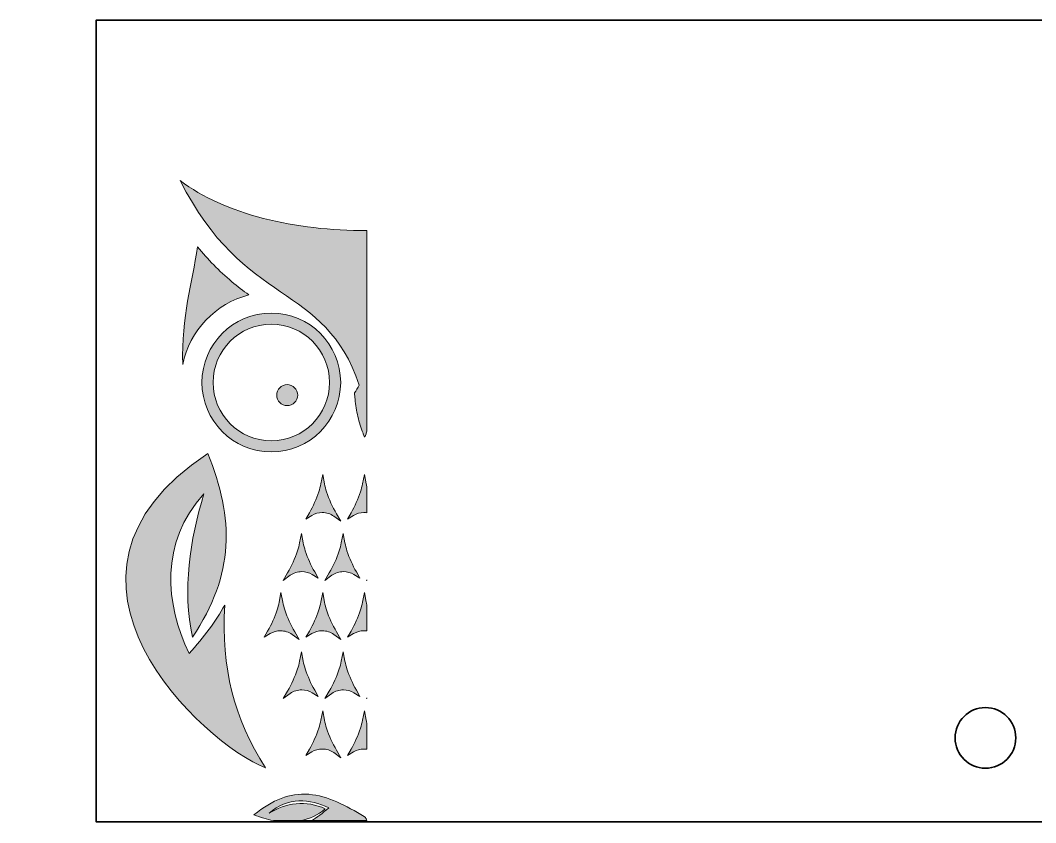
# Model space of a CAD drawing. Header units: inches. Extents: x -177 to 318, y -61 to 344.
# Drawn here: x -176.7 to 74.6, y 145.1 to 343.6 of the extents above; entities that cross this region are included whole.
import ezdxf

# ---------------------------------------------------------------- set-up
doc = ezdxf.new("R2010")
doc.units = ezdxf.units.IN
doc.header["$MEASUREMENT"] = 0
doc.layers.add('Layer 1', color=7, linetype='Continuous')

# ---------------------------------------------------------------- blocks, each defined once
blk = doc.blocks.new('block 2')
at = {"layer": 'Layer 1'}
h = blk.add_hatch(color=7, dxfattribs=at)
h.dxf.hatch_style = 2
edge = h.paths.add_edge_path()
edge.add_spline(control_points=[(-137.14, 303.94), (-121.51, 272.58), (-101.36, 278.8), (-92.84, 253.34), (-93.21, 252.67), (-93.61, 252.02), (-94.03, 251.39), (-94, 250.88), (-93.95, 250.37), (-93.9, 249.86), (-93.74, 248.41), (-93.51, 246.96), (-93.18, 245.54), (-92.86, 244.14), (-92.44, 242.76), (-91.91, 241.41), (-91.91, 241.41), (-91.91, 241.4), (-91.91, 241.4), (-91.91, 241.4), (-91.87, 241.28), (-91.87, 241.28), (-91.87, 241.28), (-91.86, 241.28), (-91.86, 241.28), (-91.75, 241), (-91.63, 240.72), (-91.52, 240.45), (-91.4, 240.72), (-91.29, 241), (-91.17, 241.28), (-91.17, 241.28), (-91.17, 241.28), (-91.17, 241.28), (-91.17, 241.28), (-91.12, 241.4), (-91.12, 241.4), (-91.12, 241.4), (-91.12, 241.41), (-91.12, 241.41), (-91.06, 241.58), (-91, 241.74), (-90.94, 241.91), (-90.94, 241.91), (-90.94, 291.57), (-90.94, 291.57), (-108.58, 291.48), (-126.29, 295.6), (-137.14, 303.94)], knot_values=[0, 0, 0, 0, 1, 1, 1, 2, 2, 2, 3, 3, 3, 4, 4, 4, 5, 5, 5, 6, 6, 6, 7, 7, 7, 8, 8, 8, 9, 9, 9, 10, 10, 10, 11, 11, 11, 12, 12, 12, 13, 13, 13, 14, 14, 14, 15, 15, 15, 16, 16, 16, 16], degree=3, periodic=1)
h = blk.add_hatch(color=7, dxfattribs=at)
h.dxf.hatch_style = 2
edge = h.paths.add_edge_path()
edge.add_spline(control_points=[(-120.18, 275.65), (-121.6, 276.69), (-123.01, 277.77), (-124.37, 278.92), (-127.54, 281.59), (-130.34, 284.46), (-132.85, 287.54), (-134.26, 278.53), (-136.87, 270.43), (-136.54, 258.45), (-134.84, 266.85), (-128.42, 273.54), (-120.18, 275.65)], knot_values=[0, 0, 0, 0, 1, 1, 1, 2, 2, 2, 3, 3, 3, 4, 4, 4, 4], degree=3, periodic=1)
h = blk.add_hatch(color=7, dxfattribs=at)
h.dxf.hatch_style = 2
edge = h.paths.add_edge_path()
edge.add_spline(control_points=[(-131.79, 253.98), (-131.79, 244.5), (-124.1, 236.81), (-114.62, 236.81), (-105.14, 236.81), (-97.45, 244.5), (-97.45, 253.98), (-97.45, 263.46), (-105.14, 271.15), (-114.62, 271.15), (-124.1, 271.15), (-131.79, 263.46), (-131.79, 253.98)], knot_values=[0, 0, 0, 0, 1, 1, 1, 2, 2, 2, 3, 3, 3, 4, 4, 4, 4], degree=3, periodic=1)
edge = h.paths.add_edge_path()
edge.add_spline(control_points=[(-114.62, 268.39), (-106.66, 268.39), (-100.21, 261.94), (-100.21, 253.98), (-100.21, 246.02), (-106.66, 239.57), (-114.62, 239.57), (-122.58, 239.57), (-129.03, 246.02), (-129.03, 253.98), (-129.03, 261.94), (-122.58, 268.39), (-114.62, 268.39)], knot_values=[0, 0, 0, 0, 1, 1, 1, 2, 2, 2, 3, 3, 3, 4, 4, 4, 4], degree=3, periodic=1)
h = blk.add_hatch(color=7, dxfattribs=at)
h.dxf.hatch_style = 2
edge = h.paths.add_edge_path()
edge.add_spline(control_points=[(-110.69, 248.25), (-109.25, 248.25), (-108.09, 249.42), (-108.09, 250.85), (-108.09, 252.29), (-109.25, 253.45), (-110.69, 253.45), (-112.13, 253.45), (-113.29, 252.29), (-113.29, 250.85), (-113.29, 249.42), (-112.13, 248.25), (-110.69, 248.25)], knot_values=[0, 0, 0, 0, 1, 1, 1, 2, 2, 2, 3, 3, 3, 4, 4, 4, 4], degree=3, periodic=1)
h = blk.add_hatch(color=7, dxfattribs=at)
h.dxf.hatch_style = 2
edge = h.paths.add_edge_path()
edge.add_spline(control_points=[(-126.16, 198.85), (-128.34, 194.97), (-131.26, 191.02), (-134.95, 186.9), (-140.88, 199.14), (-142.29, 214.26), (-131.31, 226.44), (-134.75, 214.9), (-136.69, 202.65), (-134.11, 190.98), (-123.65, 206.61), (-123.83, 220.21), (-130.32, 236.44), (-176.74, 205.82), (-131.09, 164.35), (-116.08, 158.67), (-123.9, 170.97), (-127.04, 183.33), (-126.16, 198.85)], knot_values=[0, 0, 0, 0, 1, 1, 1, 2, 2, 2, 3, 3, 3, 4, 4, 4, 5, 5, 5, 6, 6, 6, 6], degree=3, periodic=1)
h = blk.add_hatch(color=7, dxfattribs=at)
h.dxf.hatch_style = 2
edge = h.paths.add_edge_path()
edge.add_spline(control_points=[(-100.94, 226.97), (-101.15, 227.6), (-101.33, 228.25), (-101.45, 228.9), (-101.45, 228.9), (-101.9, 231.24), (-101.9, 231.24), (-101.9, 231.24), (-102.35, 228.91), (-102.35, 228.91), (-102.48, 228.25), (-102.65, 227.6), (-102.86, 226.97), (-103.49, 225.08), (-104.21, 223.45), (-105.2, 221.72), (-105.2, 221.72), (-106.08, 220.19), (-106.08, 220.19), (-106.08, 220.19), (-104.57, 221.1), (-104.57, 221.1), (-103.8, 221.57), (-102.91, 221.8), (-102.01, 221.8), (-100.98, 221.8), (-99.97, 221.5), (-99.13, 220.9), (-99.13, 220.9), (-97.39, 219.65), (-97.39, 219.65), (-97.39, 219.65), (-98.47, 221.5), (-98.47, 221.5), (-99.52, 223.3), (-100.28, 224.98), (-100.94, 226.97)], knot_values=[0, 0, 0, 0, 1, 1, 1, 2, 2, 2, 3, 3, 3, 4, 4, 4, 5, 5, 5, 6, 6, 6, 7, 7, 7, 8, 8, 8, 9, 9, 9, 10, 10, 10, 11, 11, 11, 12, 12, 12, 12], degree=3, periodic=1)
h = blk.add_hatch(color=7, dxfattribs=at)
h.dxf.hatch_style = 2
edge = h.paths.add_edge_path()
edge.add_spline(control_points=[(-91.58, 231.23), (-91.58, 231.23), (-92.03, 228.91), (-92.03, 228.91), (-92.16, 228.25), (-92.33, 227.6), (-92.54, 226.97), (-93.17, 225.08), (-93.89, 223.45), (-94.88, 221.72), (-94.88, 221.72), (-95.76, 220.19), (-95.76, 220.19), (-95.76, 220.19), (-94.25, 221.1), (-94.25, 221.1), (-93.48, 221.57), (-92.59, 221.8), (-91.69, 221.8), (-91.44, 221.8), (-91.19, 221.78), (-90.94, 221.74), (-90.94, 221.74), (-90.94, 228.05), (-90.94, 228.05), (-91.01, 228.34), (-91.08, 228.62), (-91.13, 228.91), (-91.13, 228.91), (-91.58, 231.23), (-91.58, 231.23)], knot_values=[0, 0, 0, 0, 1, 1, 1, 2, 2, 2, 3, 3, 3, 4, 4, 4, 5, 5, 5, 6, 6, 6, 7, 7, 7, 8, 8, 8, 9, 9, 9, 10, 10, 10, 10], degree=3, periodic=1)
h = blk.add_hatch(color=7, dxfattribs=at)
h.dxf.hatch_style = 2
edge = h.paths.add_edge_path()
edge.add_spline(control_points=[(-106.21, 212.35), (-106.42, 212.98), (-106.59, 213.63), (-106.72, 214.28), (-106.72, 214.28), (-107.17, 216.61), (-107.17, 216.61), (-107.17, 216.61), (-107.62, 214.28), (-107.62, 214.28), (-107.74, 213.63), (-107.92, 212.98), (-108.13, 212.35), (-108.79, 210.36), (-109.55, 208.68), (-110.6, 206.88), (-110.6, 206.88), (-111.68, 205.02), (-111.68, 205.02), (-111.68, 205.02), (-109.94, 206.27), (-109.94, 206.27), (-109.1, 206.87), (-108.09, 207.18), (-107.06, 207.18), (-106.16, 207.18), (-105.27, 206.94), (-104.5, 206.48), (-104.5, 206.48), (-102.99, 205.57), (-102.99, 205.57), (-102.99, 205.57), (-103.87, 207.1), (-103.87, 207.1), (-104.86, 208.82), (-105.58, 210.45), (-106.21, 212.35)], knot_values=[0, 0, 0, 0, 1, 1, 1, 2, 2, 2, 3, 3, 3, 4, 4, 4, 5, 5, 5, 6, 6, 6, 7, 7, 7, 8, 8, 8, 9, 9, 9, 10, 10, 10, 11, 11, 11, 12, 12, 12, 12], degree=3, periodic=1)
h = blk.add_hatch(color=7, dxfattribs=at)
h.dxf.hatch_style = 2
edge = h.paths.add_edge_path()
edge.add_spline(control_points=[(-100.28, 206.88), (-100.28, 206.88), (-101.36, 205.02), (-101.36, 205.02), (-101.36, 205.02), (-99.62, 206.28), (-99.62, 206.28), (-98.78, 206.87), (-97.77, 207.18), (-96.74, 207.18), (-95.84, 207.18), (-94.95, 206.94), (-94.18, 206.48), (-94.18, 206.48), (-92.67, 205.57), (-92.67, 205.57), (-92.67, 205.57), (-93.55, 207.1), (-93.55, 207.1), (-94.54, 208.82), (-95.26, 210.45), (-95.89, 212.35), (-96.1, 212.98), (-96.27, 213.63), (-96.4, 214.28), (-96.4, 214.28), (-96.85, 216.62), (-96.85, 216.62), (-96.85, 216.62), (-97.3, 214.28), (-97.3, 214.28), (-97.42, 213.63), (-97.6, 212.98), (-97.81, 212.35), (-98.47, 210.36), (-99.23, 208.68), (-100.28, 206.88)], knot_values=[0, 0, 0, 0, 1, 1, 1, 2, 2, 2, 3, 3, 3, 4, 4, 4, 5, 5, 5, 6, 6, 6, 7, 7, 7, 8, 8, 8, 9, 9, 9, 10, 10, 10, 11, 11, 11, 12, 12, 12, 12], degree=3, periodic=1)
h = blk.add_hatch(color=7, dxfattribs=at)
h.dxf.hatch_style = 2
h.paths.add_polyline_path([(-90.94, 205.09), (-90.94, 205.19), (-91.04, 205.02)])
h = blk.add_hatch(color=7, dxfattribs=at)
h.dxf.hatch_style = 2
edge = h.paths.add_edge_path()
edge.add_spline(control_points=[(-107.72, 190.4), (-107.72, 190.4), (-108.79, 192.25), (-108.79, 192.25), (-109.84, 194.05), (-110.6, 195.73), (-111.26, 197.72), (-111.47, 198.36), (-111.65, 199), (-111.77, 199.66), (-111.77, 199.66), (-112.22, 201.99), (-112.22, 201.99), (-112.22, 201.99), (-112.67, 199.66), (-112.67, 199.66), (-112.8, 199), (-112.97, 198.36), (-113.18, 197.72), (-113.81, 195.83), (-114.53, 194.2), (-115.52, 192.47), (-115.52, 192.47), (-116.4, 190.95), (-116.4, 190.95), (-116.4, 190.95), (-114.89, 191.85), (-114.89, 191.85), (-114.12, 192.32), (-113.23, 192.55), (-112.33, 192.55), (-111.31, 192.55), (-110.29, 192.25), (-109.45, 191.65), (-109.45, 191.65), (-107.72, 190.4), (-107.72, 190.4)], knot_values=[0, 0, 0, 0, 1, 1, 1, 2, 2, 2, 3, 3, 3, 4, 4, 4, 5, 5, 5, 6, 6, 6, 7, 7, 7, 8, 8, 8, 9, 9, 9, 10, 10, 10, 11, 11, 11, 12, 12, 12, 12], degree=3, periodic=1)
h = blk.add_hatch(color=7, dxfattribs=at)
h.dxf.hatch_style = 2
edge = h.paths.add_edge_path()
edge.add_spline(control_points=[(-106.08, 190.94), (-106.08, 190.94), (-104.57, 191.85), (-104.57, 191.85), (-103.8, 192.32), (-102.91, 192.55), (-102.01, 192.55), (-100.98, 192.55), (-99.97, 192.25), (-99.13, 191.65), (-99.13, 191.65), (-97.39, 190.4), (-97.39, 190.4), (-97.39, 190.4), (-98.47, 192.25), (-98.47, 192.25), (-99.52, 194.05), (-100.28, 195.73), (-100.94, 197.72), (-101.15, 198.36), (-101.33, 199), (-101.45, 199.66), (-101.45, 199.66), (-101.9, 201.99), (-101.9, 201.99), (-101.9, 201.99), (-102.35, 199.66), (-102.35, 199.66), (-102.48, 199), (-102.65, 198.36), (-102.86, 197.72), (-103.49, 195.83), (-104.21, 194.2), (-105.2, 192.47), (-105.2, 192.47), (-106.08, 190.94), (-106.08, 190.94)], knot_values=[0, 0, 0, 0, 1, 1, 1, 2, 2, 2, 3, 3, 3, 4, 4, 4, 5, 5, 5, 6, 6, 6, 7, 7, 7, 8, 8, 8, 9, 9, 9, 10, 10, 10, 11, 11, 11, 12, 12, 12, 12], degree=3, periodic=1)
h = blk.add_hatch(color=7, dxfattribs=at)
h.dxf.hatch_style = 2
edge = h.paths.add_edge_path()
edge.add_spline(control_points=[(-91.58, 201.99), (-91.58, 201.99), (-92.03, 199.66), (-92.03, 199.66), (-92.16, 199), (-92.33, 198.36), (-92.54, 197.72), (-93.17, 195.83), (-93.89, 194.2), (-94.88, 192.47), (-94.88, 192.47), (-95.76, 190.94), (-95.76, 190.94), (-95.76, 190.94), (-94.25, 191.85), (-94.25, 191.85), (-93.48, 192.32), (-92.59, 192.55), (-91.69, 192.55), (-91.44, 192.55), (-91.19, 192.53), (-90.94, 192.5), (-90.94, 192.5), (-90.94, 198.81), (-90.94, 198.81), (-91.01, 199.09), (-91.08, 199.37), (-91.13, 199.66), (-91.13, 199.66), (-91.58, 201.99), (-91.58, 201.99)], knot_values=[0, 0, 0, 0, 1, 1, 1, 2, 2, 2, 3, 3, 3, 4, 4, 4, 5, 5, 5, 6, 6, 6, 7, 7, 7, 8, 8, 8, 9, 9, 9, 10, 10, 10, 10], degree=3, periodic=1)
h = blk.add_hatch(color=7, dxfattribs=at)
h.dxf.hatch_style = 2
edge = h.paths.add_edge_path()
edge.add_spline(control_points=[(-102.99, 176.32), (-102.99, 176.32), (-103.87, 177.85), (-103.87, 177.85), (-104.86, 179.58), (-105.58, 181.2), (-106.21, 183.1), (-106.42, 183.73), (-106.59, 184.38), (-106.72, 185.03), (-106.72, 185.03), (-107.17, 187.36), (-107.17, 187.36), (-107.17, 187.36), (-107.62, 185.03), (-107.62, 185.03), (-107.74, 184.38), (-107.92, 183.73), (-108.13, 183.1), (-108.79, 181.11), (-109.55, 179.43), (-110.6, 177.63), (-110.6, 177.63), (-111.68, 175.78), (-111.68, 175.78), (-111.68, 175.78), (-109.94, 177.03), (-109.94, 177.03), (-109.1, 177.63), (-108.09, 177.93), (-107.06, 177.93), (-106.16, 177.93), (-105.27, 177.7), (-104.5, 177.23), (-104.5, 177.23), (-102.99, 176.32), (-102.99, 176.32)], knot_values=[0, 0, 0, 0, 1, 1, 1, 2, 2, 2, 3, 3, 3, 4, 4, 4, 5, 5, 5, 6, 6, 6, 7, 7, 7, 8, 8, 8, 9, 9, 9, 10, 10, 10, 11, 11, 11, 12, 12, 12, 12], degree=3, periodic=1)
h = blk.add_hatch(color=7, dxfattribs=at)
h.dxf.hatch_style = 2
edge = h.paths.add_edge_path()
edge.add_spline(control_points=[(-96.4, 185.03), (-96.4, 185.03), (-96.85, 187.37), (-96.85, 187.37), (-96.85, 187.37), (-97.3, 185.03), (-97.3, 185.03), (-97.42, 184.38), (-97.6, 183.73), (-97.81, 183.1), (-98.47, 181.11), (-99.23, 179.43), (-100.28, 177.63), (-100.28, 177.63), (-101.36, 175.78), (-101.36, 175.78), (-101.36, 175.78), (-99.62, 177.03), (-99.62, 177.03), (-98.78, 177.63), (-97.77, 177.93), (-96.74, 177.93), (-95.84, 177.93), (-94.95, 177.7), (-94.18, 177.23), (-94.18, 177.23), (-92.67, 176.32), (-92.67, 176.32), (-92.67, 176.32), (-93.55, 177.85), (-93.55, 177.85), (-94.54, 179.58), (-95.26, 181.2), (-95.89, 183.1), (-96.1, 183.73), (-96.27, 184.38), (-96.4, 185.03)], knot_values=[0, 0, 0, 0, 1, 1, 1, 2, 2, 2, 3, 3, 3, 4, 4, 4, 5, 5, 5, 6, 6, 6, 7, 7, 7, 8, 8, 8, 9, 9, 9, 10, 10, 10, 11, 11, 11, 12, 12, 12, 12], degree=3, periodic=1)
h = blk.add_hatch(color=7, dxfattribs=at)
h.dxf.hatch_style = 2
h.paths.add_polyline_path([(-90.94, 175.85), (-90.94, 175.94), (-91.04, 175.78)])
h = blk.add_hatch(color=7, dxfattribs=at)
h.dxf.hatch_style = 2
edge = h.paths.add_edge_path()
edge.add_spline(control_points=[(-100.94, 168.47), (-101.15, 169.11), (-101.33, 169.75), (-101.45, 170.41), (-101.45, 170.41), (-101.9, 172.74), (-101.9, 172.74), (-101.9, 172.74), (-102.35, 170.41), (-102.35, 170.41), (-102.48, 169.75), (-102.65, 169.11), (-102.86, 168.47), (-103.49, 166.58), (-104.21, 164.95), (-105.2, 163.23), (-105.2, 163.23), (-106.08, 161.7), (-106.08, 161.7), (-106.08, 161.7), (-104.57, 162.61), (-104.57, 162.61), (-103.8, 163.07), (-102.91, 163.3), (-102.01, 163.3), (-100.98, 163.3), (-99.97, 163), (-99.13, 162.4), (-99.13, 162.4), (-97.39, 161.15), (-97.39, 161.15), (-97.39, 161.15), (-98.47, 163), (-98.47, 163), (-99.52, 164.81), (-100.28, 166.48), (-100.94, 168.47)], knot_values=[0, 0, 0, 0, 1, 1, 1, 2, 2, 2, 3, 3, 3, 4, 4, 4, 5, 5, 5, 6, 6, 6, 7, 7, 7, 8, 8, 8, 9, 9, 9, 10, 10, 10, 11, 11, 11, 12, 12, 12, 12], degree=3, periodic=1)
h = blk.add_hatch(color=7, dxfattribs=at)
h.dxf.hatch_style = 2
edge = h.paths.add_edge_path()
edge.add_spline(control_points=[(-91.58, 172.74), (-91.58, 172.74), (-92.03, 170.41), (-92.03, 170.41), (-92.16, 169.75), (-92.33, 169.11), (-92.54, 168.47), (-93.17, 166.58), (-93.89, 164.95), (-94.88, 163.23), (-94.88, 163.23), (-95.76, 161.7), (-95.76, 161.7), (-95.76, 161.7), (-94.25, 162.61), (-94.25, 162.61), (-93.48, 163.07), (-92.59, 163.3), (-91.69, 163.3), (-91.44, 163.3), (-91.19, 163.28), (-90.94, 163.25), (-90.94, 163.25), (-90.94, 169.56), (-90.94, 169.56), (-91.01, 169.84), (-91.08, 170.12), (-91.13, 170.41), (-91.13, 170.41), (-91.58, 172.74), (-91.58, 172.74)], knot_values=[0, 0, 0, 0, 1, 1, 1, 2, 2, 2, 3, 3, 3, 4, 4, 4, 5, 5, 5, 6, 6, 6, 7, 7, 7, 8, 8, 8, 9, 9, 9, 10, 10, 10, 10], degree=3, periodic=1)
h = blk.add_hatch(color=7, dxfattribs=at)
h.dxf.hatch_style = 2
edge = h.paths.add_edge_path()
edge.add_spline(control_points=[(-91.06, 145.98), (-91.36, 146.3), (-91.05, 146.07), (-91.63, 146.6), (-96.07, 149.25), (-100.67, 151.73), (-105.32, 152.09), (-110.18, 152.45), (-114.25, 150.74), (-118.91, 147.03), (-117.31, 146.39), (-115.7, 145.89), (-114.11, 145.58), (-114.11, 145.58), (-107.25, 145.58), (-107.25, 145.58), (-105.19, 146.04), (-103.18, 146.97), (-101.26, 148.49), (-105.91, 150.73), (-111.16, 150.02), (-115.17, 147.4), (-110.62, 151.5), (-104.97, 150.97), (-100.4, 148.76), (-101.88, 147.43), (-103.3, 146.38), (-104.69, 145.58), (-104.69, 145.58), (-90.94, 145.58), (-90.94, 145.58), (-90.94, 145.58), (-91.06, 145.98), (-91.06, 145.98)], knot_values=[0, 0, 0, 0, 1, 1, 1, 2, 2, 2, 3, 3, 3, 4, 4, 4, 5, 5, 5, 6, 6, 6, 7, 7, 7, 8, 8, 8, 9, 9, 9, 10, 10, 10, 11, 11, 11, 11], degree=3, periodic=1)
h = blk.add_hatch(color=7, dxfattribs=at)
h.dxf.hatch_style = 2
edge = h.paths.add_edge_path()
edge.add_spline(control_points=[(-107.25, 145.58), (-107.25, 145.58), (-114.11, 145.58), (-114.11, 145.58), (-111.79, 145.12), (-109.49, 145.07), (-107.25, 145.58)], knot_values=[0, 0, 0, 0, 1, 1, 1, 2, 2, 2, 2], degree=3, periodic=1)
at = {"layer": 'Layer 1', "lineweight": 0}
for points in [[(-90.94, 205.09), (-90.94, 205.19), (-91.04, 205.02), (-90.94, 205.09)], [(-90.94, 175.85), (-90.94, 175.94), (-91.04, 175.78), (-90.94, 175.85)]]:
    blk.add_lwpolyline(points, dxfattribs=at)
for points, knots in [([(-137.14, 303.94), (-121.51, 272.58), (-101.36, 278.8), (-92.84, 253.34), (-93.21, 252.67), (-93.61, 252.02), (-94.03, 251.39), (-94, 250.88), (-93.95, 250.37), (-93.9, 249.86), (-93.74, 248.41), (-93.51, 246.96), (-93.18, 245.54), (-92.86, 244.14), (-92.44, 242.76), (-91.91, 241.41), (-91.91, 241.41), (-91.91, 241.4), (-91.91, 241.4), (-91.91, 241.4), (-91.87, 241.28), (-91.87, 241.28), (-91.87, 241.28), (-91.86, 241.28), (-91.86, 241.28), (-91.75, 241), (-91.63, 240.72), (-91.52, 240.45), (-91.4, 240.72), (-91.29, 241), (-91.17, 241.28), (-91.17, 241.28), (-91.17, 241.28), (-91.17, 241.28), (-91.17, 241.28), (-91.12, 241.4), (-91.12, 241.4), (-91.12, 241.4), (-91.12, 241.41), (-91.12, 241.41), (-91.06, 241.58), (-91, 241.74), (-90.94, 241.91), (-90.94, 241.91), (-90.94, 291.57), (-90.94, 291.57), (-108.58, 291.48), (-126.29, 295.6), (-137.14, 303.94)], [0, 0, 0, 0, 1, 1, 1, 2, 2, 2, 3, 3, 3, 4, 4, 4, 5, 5, 5, 6, 6, 6, 7, 7, 7, 8, 8, 8, 9, 9, 9, 10, 10, 10, 11, 11, 11, 12, 12, 12, 13, 13, 13, 14, 14, 14, 15, 15, 15, 16, 16, 16, 16]), ([(-132.85, 287.54), (-130.34, 284.46), (-127.54, 281.59), (-124.37, 278.92), (-123.01, 277.77), (-121.6, 276.69), (-120.18, 275.65), (-128.42, 273.54), (-134.84, 266.85), (-136.54, 258.45), (-136.87, 270.43), (-134.26, 278.53), (-132.85, 287.54)], [0, 0, 0, 0, 1, 1, 1, 2, 2, 2, 3, 3, 3, 4, 4, 4, 4]), ([(-120.18, 275.65), (-121.6, 276.69), (-123.01, 277.77), (-124.37, 278.92), (-127.54, 281.59), (-130.34, 284.46), (-132.85, 287.54), (-134.26, 278.53), (-136.87, 270.43), (-136.54, 258.45), (-134.84, 266.85), (-128.42, 273.54), (-120.18, 275.65)], [0, 0, 0, 0, 1, 1, 1, 2, 2, 2, 3, 3, 3, 4, 4, 4, 4]), ([(-97.45, 253.98), (-97.45, 244.5), (-105.14, 236.81), (-114.62, 236.81), (-124.1, 236.81), (-131.79, 244.5), (-131.79, 253.98), (-131.79, 263.46), (-124.1, 271.15), (-114.62, 271.15), (-105.14, 271.15), (-97.45, 263.46), (-97.45, 253.98)], [0, 0, 0, 0, 1, 1, 1, 2, 2, 2, 3, 3, 3, 4, 4, 4, 4]), ([(-131.79, 253.98), (-131.79, 244.5), (-124.1, 236.81), (-114.62, 236.81), (-105.14, 236.81), (-97.45, 244.5), (-97.45, 253.98), (-97.45, 263.46), (-105.14, 271.15), (-114.62, 271.15), (-124.1, 271.15), (-131.79, 263.46), (-131.79, 253.98)], [0, 0, 0, 0, 1, 1, 1, 2, 2, 2, 3, 3, 3, 4, 4, 4, 4]), ([(-114.62, 239.57), (-106.66, 239.57), (-100.21, 246.02), (-100.21, 253.98), (-100.21, 261.94), (-106.66, 268.39), (-114.62, 268.39), (-122.58, 268.39), (-129.03, 261.94), (-129.03, 253.98), (-129.03, 246.02), (-122.58, 239.57), (-114.62, 239.57)], [0, 0, 0, 0, 1, 1, 1, 2, 2, 2, 3, 3, 3, 4, 4, 4, 4]), ([(-114.62, 268.39), (-106.66, 268.39), (-100.21, 261.94), (-100.21, 253.98), (-100.21, 246.02), (-106.66, 239.57), (-114.62, 239.57), (-122.58, 239.57), (-129.03, 246.02), (-129.03, 253.98), (-129.03, 261.94), (-122.58, 268.39), (-114.62, 268.39)], [0, 0, 0, 0, 1, 1, 1, 2, 2, 2, 3, 3, 3, 4, 4, 4, 4]), ([(-110.69, 253.45), (-109.25, 253.45), (-108.09, 252.29), (-108.09, 250.85), (-108.09, 249.42), (-109.25, 248.25), (-110.69, 248.25), (-112.13, 248.25), (-113.29, 249.42), (-113.29, 250.85), (-113.29, 252.29), (-112.13, 253.45), (-110.69, 253.45)], [0, 0, 0, 0, 1, 1, 1, 2, 2, 2, 3, 3, 3, 4, 4, 4, 4]), ([(-110.69, 248.25), (-109.25, 248.25), (-108.09, 249.42), (-108.09, 250.85), (-108.09, 252.29), (-109.25, 253.45), (-110.69, 253.45), (-112.13, 253.45), (-113.29, 252.29), (-113.29, 250.85), (-113.29, 249.42), (-112.13, 248.25), (-110.69, 248.25)], [0, 0, 0, 0, 1, 1, 1, 2, 2, 2, 3, 3, 3, 4, 4, 4, 4]), ([(-130.32, 236.44), (-123.83, 220.21), (-123.65, 206.61), (-134.11, 190.98), (-136.69, 202.65), (-134.75, 214.9), (-131.31, 226.44), (-142.29, 214.26), (-140.88, 199.14), (-134.95, 186.9), (-131.26, 191.02), (-128.34, 194.97), (-126.16, 198.85), (-127.04, 183.33), (-123.9, 170.97), (-116.08, 158.67), (-131.09, 164.35), (-176.74, 205.82), (-130.32, 236.44)], [0, 0, 0, 0, 1, 1, 1, 2, 2, 2, 3, 3, 3, 4, 4, 4, 5, 5, 5, 6, 6, 6, 6]), ([(-126.16, 198.85), (-128.34, 194.97), (-131.26, 191.02), (-134.95, 186.9), (-140.88, 199.14), (-142.29, 214.26), (-131.31, 226.44), (-134.75, 214.9), (-136.69, 202.65), (-134.11, 190.98), (-123.65, 206.61), (-123.83, 220.21), (-130.32, 236.44), (-176.74, 205.82), (-131.09, 164.35), (-116.08, 158.67), (-123.9, 170.97), (-127.04, 183.33), (-126.16, 198.85)], [0, 0, 0, 0, 1, 1, 1, 2, 2, 2, 3, 3, 3, 4, 4, 4, 5, 5, 5, 6, 6, 6, 6]), ([(-99.13, 220.9), (-99.97, 221.5), (-100.98, 221.8), (-102.01, 221.8), (-102.91, 221.8), (-103.8, 221.57), (-104.57, 221.1), (-104.57, 221.1), (-106.08, 220.19), (-106.08, 220.19), (-106.08, 220.19), (-105.2, 221.72), (-105.2, 221.72), (-104.21, 223.45), (-103.49, 225.08), (-102.86, 226.97), (-102.65, 227.6), (-102.48, 228.25), (-102.35, 228.91), (-102.35, 228.91), (-101.9, 231.24), (-101.9, 231.24), (-101.9, 231.24), (-101.45, 228.9), (-101.45, 228.9), (-101.33, 228.25), (-101.15, 227.6), (-100.94, 226.97), (-100.28, 224.98), (-99.52, 223.3), (-98.47, 221.5), (-98.47, 221.5), (-97.39, 219.65), (-97.39, 219.65), (-97.39, 219.65), (-99.13, 220.9), (-99.13, 220.9)], [0, 0, 0, 0, 1, 1, 1, 2, 2, 2, 3, 3, 3, 4, 4, 4, 5, 5, 5, 6, 6, 6, 7, 7, 7, 8, 8, 8, 9, 9, 9, 10, 10, 10, 11, 11, 11, 12, 12, 12, 12]), ([(-100.94, 226.97), (-101.15, 227.6), (-101.33, 228.25), (-101.45, 228.9), (-101.45, 228.9), (-101.9, 231.24), (-101.9, 231.24), (-101.9, 231.24), (-102.35, 228.91), (-102.35, 228.91), (-102.48, 228.25), (-102.65, 227.6), (-102.86, 226.97), (-103.49, 225.08), (-104.21, 223.45), (-105.2, 221.72), (-105.2, 221.72), (-106.08, 220.19), (-106.08, 220.19), (-106.08, 220.19), (-104.57, 221.1), (-104.57, 221.1), (-103.8, 221.57), (-102.91, 221.8), (-102.01, 221.8), (-100.98, 221.8), (-99.97, 221.5), (-99.13, 220.9), (-99.13, 220.9), (-97.39, 219.65), (-97.39, 219.65), (-97.39, 219.65), (-98.47, 221.5), (-98.47, 221.5), (-99.52, 223.3), (-100.28, 224.98), (-100.94, 226.97)], [0, 0, 0, 0, 1, 1, 1, 2, 2, 2, 3, 3, 3, 4, 4, 4, 5, 5, 5, 6, 6, 6, 7, 7, 7, 8, 8, 8, 9, 9, 9, 10, 10, 10, 11, 11, 11, 12, 12, 12, 12]), ([(-91.58, 231.23), (-91.58, 231.23), (-92.03, 228.91), (-92.03, 228.91), (-92.16, 228.25), (-92.33, 227.6), (-92.54, 226.97), (-93.17, 225.08), (-93.89, 223.45), (-94.88, 221.72), (-94.88, 221.72), (-95.76, 220.19), (-95.76, 220.19), (-95.76, 220.19), (-94.25, 221.1), (-94.25, 221.1), (-93.48, 221.57), (-92.59, 221.8), (-91.69, 221.8), (-91.44, 221.8), (-91.19, 221.78), (-90.94, 221.74), (-90.94, 221.74), (-90.94, 228.05), (-90.94, 228.05), (-91.01, 228.34), (-91.08, 228.62), (-91.13, 228.91), (-91.13, 228.91), (-91.58, 231.23), (-91.58, 231.23)], [0, 0, 0, 0, 1, 1, 1, 2, 2, 2, 3, 3, 3, 4, 4, 4, 5, 5, 5, 6, 6, 6, 7, 7, 7, 8, 8, 8, 9, 9, 9, 10, 10, 10, 10]), ([(-104.5, 206.48), (-105.27, 206.94), (-106.16, 207.18), (-107.06, 207.18), (-108.09, 207.18), (-109.1, 206.87), (-109.94, 206.27), (-109.94, 206.27), (-111.68, 205.02), (-111.68, 205.02), (-111.68, 205.02), (-110.6, 206.88), (-110.6, 206.88), (-109.55, 208.68), (-108.79, 210.36), (-108.13, 212.35), (-107.92, 212.98), (-107.74, 213.63), (-107.62, 214.28), (-107.62, 214.28), (-107.17, 216.61), (-107.17, 216.61), (-107.17, 216.61), (-106.72, 214.28), (-106.72, 214.28), (-106.59, 213.63), (-106.42, 212.98), (-106.21, 212.35), (-105.58, 210.45), (-104.86, 208.82), (-103.87, 207.1), (-103.87, 207.1), (-102.99, 205.57), (-102.99, 205.57), (-102.99, 205.57), (-104.5, 206.48), (-104.5, 206.48)], [0, 0, 0, 0, 1, 1, 1, 2, 2, 2, 3, 3, 3, 4, 4, 4, 5, 5, 5, 6, 6, 6, 7, 7, 7, 8, 8, 8, 9, 9, 9, 10, 10, 10, 11, 11, 11, 12, 12, 12, 12]), ([(-106.21, 212.35), (-106.42, 212.98), (-106.59, 213.63), (-106.72, 214.28), (-106.72, 214.28), (-107.17, 216.61), (-107.17, 216.61), (-107.17, 216.61), (-107.62, 214.28), (-107.62, 214.28), (-107.74, 213.63), (-107.92, 212.98), (-108.13, 212.35), (-108.79, 210.36), (-109.55, 208.68), (-110.6, 206.88), (-110.6, 206.88), (-111.68, 205.02), (-111.68, 205.02), (-111.68, 205.02), (-109.94, 206.27), (-109.94, 206.27), (-109.1, 206.87), (-108.09, 207.18), (-107.06, 207.18), (-106.16, 207.18), (-105.27, 206.94), (-104.5, 206.48), (-104.5, 206.48), (-102.99, 205.57), (-102.99, 205.57), (-102.99, 205.57), (-103.87, 207.1), (-103.87, 207.1), (-104.86, 208.82), (-105.58, 210.45), (-106.21, 212.35)], [0, 0, 0, 0, 1, 1, 1, 2, 2, 2, 3, 3, 3, 4, 4, 4, 5, 5, 5, 6, 6, 6, 7, 7, 7, 8, 8, 8, 9, 9, 9, 10, 10, 10, 11, 11, 11, 12, 12, 12, 12]), ([(-96.85, 216.62), (-96.85, 216.62), (-96.4, 214.28), (-96.4, 214.28), (-96.27, 213.63), (-96.1, 212.98), (-95.89, 212.35), (-95.26, 210.45), (-94.54, 208.82), (-93.55, 207.1), (-93.55, 207.1), (-92.67, 205.57), (-92.67, 205.57), (-92.67, 205.57), (-94.18, 206.48), (-94.18, 206.48), (-94.95, 206.94), (-95.84, 207.18), (-96.74, 207.18), (-97.77, 207.18), (-98.78, 206.87), (-99.62, 206.28), (-99.62, 206.28), (-101.36, 205.02), (-101.36, 205.02), (-101.36, 205.02), (-100.28, 206.88), (-100.28, 206.88), (-99.23, 208.68), (-98.47, 210.36), (-97.81, 212.35), (-97.6, 212.98), (-97.42, 213.63), (-97.3, 214.28), (-97.3, 214.28), (-96.85, 216.62), (-96.85, 216.62)], [0, 0, 0, 0, 1, 1, 1, 2, 2, 2, 3, 3, 3, 4, 4, 4, 5, 5, 5, 6, 6, 6, 7, 7, 7, 8, 8, 8, 9, 9, 9, 10, 10, 10, 11, 11, 11, 12, 12, 12, 12]), ([(-100.28, 206.88), (-100.28, 206.88), (-101.36, 205.02), (-101.36, 205.02), (-101.36, 205.02), (-99.62, 206.28), (-99.62, 206.28), (-98.78, 206.87), (-97.77, 207.18), (-96.74, 207.18), (-95.84, 207.18), (-94.95, 206.94), (-94.18, 206.48), (-94.18, 206.48), (-92.67, 205.57), (-92.67, 205.57), (-92.67, 205.57), (-93.55, 207.1), (-93.55, 207.1), (-94.54, 208.82), (-95.26, 210.45), (-95.89, 212.35), (-96.1, 212.98), (-96.27, 213.63), (-96.4, 214.28), (-96.4, 214.28), (-96.85, 216.62), (-96.85, 216.62), (-96.85, 216.62), (-97.3, 214.28), (-97.3, 214.28), (-97.42, 213.63), (-97.6, 212.98), (-97.81, 212.35), (-98.47, 210.36), (-99.23, 208.68), (-100.28, 206.88)], [0, 0, 0, 0, 1, 1, 1, 2, 2, 2, 3, 3, 3, 4, 4, 4, 5, 5, 5, 6, 6, 6, 7, 7, 7, 8, 8, 8, 9, 9, 9, 10, 10, 10, 11, 11, 11, 12, 12, 12, 12]), ([(-114.89, 191.85), (-114.89, 191.85), (-116.4, 190.95), (-116.4, 190.95), (-116.4, 190.95), (-115.52, 192.47), (-115.52, 192.47), (-114.53, 194.2), (-113.81, 195.83), (-113.18, 197.72), (-112.97, 198.36), (-112.8, 199), (-112.67, 199.66), (-112.67, 199.66), (-112.22, 201.99), (-112.22, 201.99), (-112.22, 201.99), (-111.77, 199.66), (-111.77, 199.66), (-111.65, 199), (-111.47, 198.36), (-111.26, 197.72), (-110.6, 195.73), (-109.84, 194.05), (-108.79, 192.25), (-108.79, 192.25), (-107.72, 190.4), (-107.72, 190.4), (-107.72, 190.4), (-109.45, 191.65), (-109.45, 191.65), (-110.29, 192.25), (-111.31, 192.55), (-112.33, 192.55), (-113.23, 192.55), (-114.12, 192.32), (-114.89, 191.85)], [0, 0, 0, 0, 1, 1, 1, 2, 2, 2, 3, 3, 3, 4, 4, 4, 5, 5, 5, 6, 6, 6, 7, 7, 7, 8, 8, 8, 9, 9, 9, 10, 10, 10, 11, 11, 11, 12, 12, 12, 12]), ([(-107.72, 190.4), (-107.72, 190.4), (-108.79, 192.25), (-108.79, 192.25), (-109.84, 194.05), (-110.6, 195.73), (-111.26, 197.72), (-111.47, 198.36), (-111.65, 199), (-111.77, 199.66), (-111.77, 199.66), (-112.22, 201.99), (-112.22, 201.99), (-112.22, 201.99), (-112.67, 199.66), (-112.67, 199.66), (-112.8, 199), (-112.97, 198.36), (-113.18, 197.72), (-113.81, 195.83), (-114.53, 194.2), (-115.52, 192.47), (-115.52, 192.47), (-116.4, 190.95), (-116.4, 190.95), (-116.4, 190.95), (-114.89, 191.85), (-114.89, 191.85), (-114.12, 192.32), (-113.23, 192.55), (-112.33, 192.55), (-111.31, 192.55), (-110.29, 192.25), (-109.45, 191.65), (-109.45, 191.65), (-107.72, 190.4), (-107.72, 190.4)], [0, 0, 0, 0, 1, 1, 1, 2, 2, 2, 3, 3, 3, 4, 4, 4, 5, 5, 5, 6, 6, 6, 7, 7, 7, 8, 8, 8, 9, 9, 9, 10, 10, 10, 11, 11, 11, 12, 12, 12, 12]), ([(-102.86, 197.72), (-102.65, 198.36), (-102.48, 199), (-102.35, 199.66), (-102.35, 199.66), (-101.9, 201.99), (-101.9, 201.99), (-101.9, 201.99), (-101.45, 199.66), (-101.45, 199.66), (-101.33, 199), (-101.15, 198.36), (-100.94, 197.72), (-100.28, 195.73), (-99.52, 194.05), (-98.47, 192.25), (-98.47, 192.25), (-97.39, 190.4), (-97.39, 190.4), (-97.39, 190.4), (-99.13, 191.65), (-99.13, 191.65), (-99.97, 192.25), (-100.98, 192.55), (-102.01, 192.55), (-102.91, 192.55), (-103.8, 192.32), (-104.57, 191.85), (-104.57, 191.85), (-106.08, 190.94), (-106.08, 190.94), (-106.08, 190.94), (-105.2, 192.47), (-105.2, 192.47), (-104.21, 194.2), (-103.49, 195.83), (-102.86, 197.72)], [0, 0, 0, 0, 1, 1, 1, 2, 2, 2, 3, 3, 3, 4, 4, 4, 5, 5, 5, 6, 6, 6, 7, 7, 7, 8, 8, 8, 9, 9, 9, 10, 10, 10, 11, 11, 11, 12, 12, 12, 12]), ([(-106.08, 190.94), (-106.08, 190.94), (-104.57, 191.85), (-104.57, 191.85), (-103.8, 192.32), (-102.91, 192.55), (-102.01, 192.55), (-100.98, 192.55), (-99.97, 192.25), (-99.13, 191.65), (-99.13, 191.65), (-97.39, 190.4), (-97.39, 190.4), (-97.39, 190.4), (-98.47, 192.25), (-98.47, 192.25), (-99.52, 194.05), (-100.28, 195.73), (-100.94, 197.72), (-101.15, 198.36), (-101.33, 199), (-101.45, 199.66), (-101.45, 199.66), (-101.9, 201.99), (-101.9, 201.99), (-101.9, 201.99), (-102.35, 199.66), (-102.35, 199.66), (-102.48, 199), (-102.65, 198.36), (-102.86, 197.72), (-103.49, 195.83), (-104.21, 194.2), (-105.2, 192.47), (-105.2, 192.47), (-106.08, 190.94), (-106.08, 190.94)], [0, 0, 0, 0, 1, 1, 1, 2, 2, 2, 3, 3, 3, 4, 4, 4, 5, 5, 5, 6, 6, 6, 7, 7, 7, 8, 8, 8, 9, 9, 9, 10, 10, 10, 11, 11, 11, 12, 12, 12, 12]), ([(-91.58, 201.99), (-91.58, 201.99), (-92.03, 199.66), (-92.03, 199.66), (-92.16, 199), (-92.33, 198.36), (-92.54, 197.72), (-93.17, 195.83), (-93.89, 194.2), (-94.88, 192.47), (-94.88, 192.47), (-95.76, 190.94), (-95.76, 190.94), (-95.76, 190.94), (-94.25, 191.85), (-94.25, 191.85), (-93.48, 192.32), (-92.59, 192.55), (-91.69, 192.55), (-91.44, 192.55), (-91.19, 192.53), (-90.94, 192.5), (-90.94, 192.5), (-90.94, 198.81), (-90.94, 198.81), (-91.01, 199.09), (-91.08, 199.37), (-91.13, 199.66), (-91.13, 199.66), (-91.58, 201.99), (-91.58, 201.99)], [0, 0, 0, 0, 1, 1, 1, 2, 2, 2, 3, 3, 3, 4, 4, 4, 5, 5, 5, 6, 6, 6, 7, 7, 7, 8, 8, 8, 9, 9, 9, 10, 10, 10, 10]), ([(-107.06, 177.93), (-108.09, 177.93), (-109.1, 177.63), (-109.94, 177.03), (-109.94, 177.03), (-111.68, 175.78), (-111.68, 175.78), (-111.68, 175.78), (-110.6, 177.63), (-110.6, 177.63), (-109.55, 179.43), (-108.79, 181.11), (-108.13, 183.1), (-107.92, 183.73), (-107.74, 184.38), (-107.62, 185.03), (-107.62, 185.03), (-107.17, 187.36), (-107.17, 187.36), (-107.17, 187.36), (-106.72, 185.03), (-106.72, 185.03), (-106.59, 184.38), (-106.42, 183.73), (-106.21, 183.1), (-105.58, 181.2), (-104.86, 179.58), (-103.87, 177.85), (-103.87, 177.85), (-102.99, 176.32), (-102.99, 176.32), (-102.99, 176.32), (-104.5, 177.23), (-104.5, 177.23), (-105.27, 177.7), (-106.16, 177.93), (-107.06, 177.93)], [0, 0, 0, 0, 1, 1, 1, 2, 2, 2, 3, 3, 3, 4, 4, 4, 5, 5, 5, 6, 6, 6, 7, 7, 7, 8, 8, 8, 9, 9, 9, 10, 10, 10, 11, 11, 11, 12, 12, 12, 12]), ([(-102.99, 176.32), (-102.99, 176.32), (-103.87, 177.85), (-103.87, 177.85), (-104.86, 179.58), (-105.58, 181.2), (-106.21, 183.1), (-106.42, 183.73), (-106.59, 184.38), (-106.72, 185.03), (-106.72, 185.03), (-107.17, 187.36), (-107.17, 187.36), (-107.17, 187.36), (-107.62, 185.03), (-107.62, 185.03), (-107.74, 184.38), (-107.92, 183.73), (-108.13, 183.1), (-108.79, 181.11), (-109.55, 179.43), (-110.6, 177.63), (-110.6, 177.63), (-111.68, 175.78), (-111.68, 175.78), (-111.68, 175.78), (-109.94, 177.03), (-109.94, 177.03), (-109.1, 177.63), (-108.09, 177.93), (-107.06, 177.93), (-106.16, 177.93), (-105.27, 177.7), (-104.5, 177.23), (-104.5, 177.23), (-102.99, 176.32), (-102.99, 176.32)], [0, 0, 0, 0, 1, 1, 1, 2, 2, 2, 3, 3, 3, 4, 4, 4, 5, 5, 5, 6, 6, 6, 7, 7, 7, 8, 8, 8, 9, 9, 9, 10, 10, 10, 11, 11, 11, 12, 12, 12, 12]), ([(-93.55, 177.85), (-93.55, 177.85), (-92.67, 176.32), (-92.67, 176.32), (-92.67, 176.32), (-94.18, 177.23), (-94.18, 177.23), (-94.95, 177.7), (-95.84, 177.93), (-96.74, 177.93), (-97.77, 177.93), (-98.78, 177.63), (-99.62, 177.03), (-99.62, 177.03), (-101.36, 175.78), (-101.36, 175.78), (-101.36, 175.78), (-100.28, 177.63), (-100.28, 177.63), (-99.23, 179.43), (-98.47, 181.11), (-97.81, 183.1), (-97.6, 183.73), (-97.42, 184.38), (-97.3, 185.03), (-97.3, 185.03), (-96.85, 187.37), (-96.85, 187.37), (-96.85, 187.37), (-96.4, 185.03), (-96.4, 185.03), (-96.27, 184.38), (-96.1, 183.73), (-95.89, 183.1), (-95.26, 181.2), (-94.54, 179.58), (-93.55, 177.85)], [0, 0, 0, 0, 1, 1, 1, 2, 2, 2, 3, 3, 3, 4, 4, 4, 5, 5, 5, 6, 6, 6, 7, 7, 7, 8, 8, 8, 9, 9, 9, 10, 10, 10, 11, 11, 11, 12, 12, 12, 12]), ([(-96.4, 185.03), (-96.4, 185.03), (-96.85, 187.37), (-96.85, 187.37), (-96.85, 187.37), (-97.3, 185.03), (-97.3, 185.03), (-97.42, 184.38), (-97.6, 183.73), (-97.81, 183.1), (-98.47, 181.11), (-99.23, 179.43), (-100.28, 177.63), (-100.28, 177.63), (-101.36, 175.78), (-101.36, 175.78), (-101.36, 175.78), (-99.62, 177.03), (-99.62, 177.03), (-98.78, 177.63), (-97.77, 177.93), (-96.74, 177.93), (-95.84, 177.93), (-94.95, 177.7), (-94.18, 177.23), (-94.18, 177.23), (-92.67, 176.32), (-92.67, 176.32), (-92.67, 176.32), (-93.55, 177.85), (-93.55, 177.85), (-94.54, 179.58), (-95.26, 181.2), (-95.89, 183.1), (-96.1, 183.73), (-96.27, 184.38), (-96.4, 185.03)], [0, 0, 0, 0, 1, 1, 1, 2, 2, 2, 3, 3, 3, 4, 4, 4, 5, 5, 5, 6, 6, 6, 7, 7, 7, 8, 8, 8, 9, 9, 9, 10, 10, 10, 11, 11, 11, 12, 12, 12, 12]), ([(-99.13, 162.4), (-99.97, 163), (-100.98, 163.3), (-102.01, 163.3), (-102.91, 163.3), (-103.8, 163.07), (-104.57, 162.61), (-104.57, 162.61), (-106.08, 161.7), (-106.08, 161.7), (-106.08, 161.7), (-105.2, 163.23), (-105.2, 163.23), (-104.21, 164.95), (-103.49, 166.58), (-102.86, 168.47), (-102.65, 169.11), (-102.48, 169.75), (-102.35, 170.41), (-102.35, 170.41), (-101.9, 172.74), (-101.9, 172.74), (-101.9, 172.74), (-101.45, 170.41), (-101.45, 170.41), (-101.33, 169.75), (-101.15, 169.11), (-100.94, 168.47), (-100.28, 166.48), (-99.52, 164.81), (-98.47, 163), (-98.47, 163), (-97.39, 161.15), (-97.39, 161.15), (-97.39, 161.15), (-99.13, 162.4), (-99.13, 162.4)], [0, 0, 0, 0, 1, 1, 1, 2, 2, 2, 3, 3, 3, 4, 4, 4, 5, 5, 5, 6, 6, 6, 7, 7, 7, 8, 8, 8, 9, 9, 9, 10, 10, 10, 11, 11, 11, 12, 12, 12, 12]), ([(-100.94, 168.47), (-101.15, 169.11), (-101.33, 169.75), (-101.45, 170.41), (-101.45, 170.41), (-101.9, 172.74), (-101.9, 172.74), (-101.9, 172.74), (-102.35, 170.41), (-102.35, 170.41), (-102.48, 169.75), (-102.65, 169.11), (-102.86, 168.47), (-103.49, 166.58), (-104.21, 164.95), (-105.2, 163.23), (-105.2, 163.23), (-106.08, 161.7), (-106.08, 161.7), (-106.08, 161.7), (-104.57, 162.61), (-104.57, 162.61), (-103.8, 163.07), (-102.91, 163.3), (-102.01, 163.3), (-100.98, 163.3), (-99.97, 163), (-99.13, 162.4), (-99.13, 162.4), (-97.39, 161.15), (-97.39, 161.15), (-97.39, 161.15), (-98.47, 163), (-98.47, 163), (-99.52, 164.81), (-100.28, 166.48), (-100.94, 168.47)], [0, 0, 0, 0, 1, 1, 1, 2, 2, 2, 3, 3, 3, 4, 4, 4, 5, 5, 5, 6, 6, 6, 7, 7, 7, 8, 8, 8, 9, 9, 9, 10, 10, 10, 11, 11, 11, 12, 12, 12, 12]), ([(-91.58, 172.74), (-91.58, 172.74), (-92.03, 170.41), (-92.03, 170.41), (-92.16, 169.75), (-92.33, 169.11), (-92.54, 168.47), (-93.17, 166.58), (-93.89, 164.95), (-94.88, 163.23), (-94.88, 163.23), (-95.76, 161.7), (-95.76, 161.7), (-95.76, 161.7), (-94.25, 162.61), (-94.25, 162.61), (-93.48, 163.07), (-92.59, 163.3), (-91.69, 163.3), (-91.44, 163.3), (-91.19, 163.28), (-90.94, 163.25), (-90.94, 163.25), (-90.94, 169.56), (-90.94, 169.56), (-91.01, 169.84), (-91.08, 170.12), (-91.13, 170.41), (-91.13, 170.41), (-91.58, 172.74), (-91.58, 172.74)], [0, 0, 0, 0, 1, 1, 1, 2, 2, 2, 3, 3, 3, 4, 4, 4, 5, 5, 5, 6, 6, 6, 7, 7, 7, 8, 8, 8, 9, 9, 9, 10, 10, 10, 10]), ([(-91.06, 145.98), (-91.36, 146.3), (-91.05, 146.07), (-91.63, 146.6), (-96.07, 149.25), (-100.67, 151.73), (-105.32, 152.09), (-110.18, 152.45), (-114.25, 150.74), (-118.91, 147.03), (-117.31, 146.39), (-115.7, 145.89), (-114.11, 145.58), (-114.11, 145.58), (-107.25, 145.58), (-107.25, 145.58), (-105.19, 146.04), (-103.18, 146.97), (-101.26, 148.49), (-105.91, 150.73), (-111.16, 150.02), (-115.17, 147.4), (-110.62, 151.5), (-104.97, 150.97), (-100.4, 148.76), (-101.88, 147.43), (-103.3, 146.38), (-104.69, 145.58), (-104.69, 145.58), (-90.94, 145.58), (-90.94, 145.58), (-90.94, 145.58), (-91.06, 145.98), (-91.06, 145.98)], [0, 0, 0, 0, 1, 1, 1, 2, 2, 2, 3, 3, 3, 4, 4, 4, 5, 5, 5, 6, 6, 6, 7, 7, 7, 8, 8, 8, 9, 9, 9, 10, 10, 10, 11, 11, 11, 11]), ([(-115.17, 147.4), (-111.16, 150.02), (-105.91, 150.73), (-101.26, 148.49), (-103.18, 146.97), (-105.19, 146.04), (-107.25, 145.58), (-107.25, 145.58), (-104.69, 145.58), (-104.69, 145.58), (-103.3, 146.38), (-101.88, 147.43), (-100.4, 148.76), (-104.97, 150.97), (-110.62, 151.5), (-115.17, 147.4)], [0, 0, 0, 0, 1, 1, 1, 2, 2, 2, 3, 3, 3, 4, 4, 4, 5, 5, 5, 5]), ([(-107.25, 145.58), (-107.25, 145.58), (-114.11, 145.58), (-114.11, 145.58), (-111.79, 145.12), (-109.49, 145.07), (-107.25, 145.58)], [0, 0, 0, 0, 1, 1, 1, 2, 2, 2, 2])]:
    blk.add_open_spline(points, degree=3, knots=knots, dxfattribs=at)

msp = doc.modelspace()

# ---------------------------------------------------------------- linework, layer by layer
at = {"layer": 'Layer 1', "color": 250, "lineweight": 35}
msp.add_lwpolyline([(317.55, 145.29), (-157.99, 145.29), (-157.99, 343.59), (317.55, 343.59), (317.55, 145.29)], dxfattribs=at)
at = {"layer": 'Layer 1', "color": 7, "lineweight": 35}
msp.add_open_spline([(69.63, 166.04), (69.63, 161.9), (66.27, 158.54), (62.13, 158.54), (57.99, 158.54), (54.63, 161.9), (54.63, 166.04), (54.63, 170.19), (57.99, 173.54), (62.13, 173.54), (66.27, 173.54), (69.63, 170.19), (69.63, 166.04)], degree=3, knots=[0, 0, 0, 0, 1, 1, 1, 2, 2, 2, 3, 3, 3, 4, 4, 4, 4], dxfattribs=at)

# ---------------------------------------------------------------- block references
at = {"layer": 'Layer 1'}
msp.add_blockref('block 2', (0, 0), dxfattribs=at)

doc.saveas('drawing.dxf')
